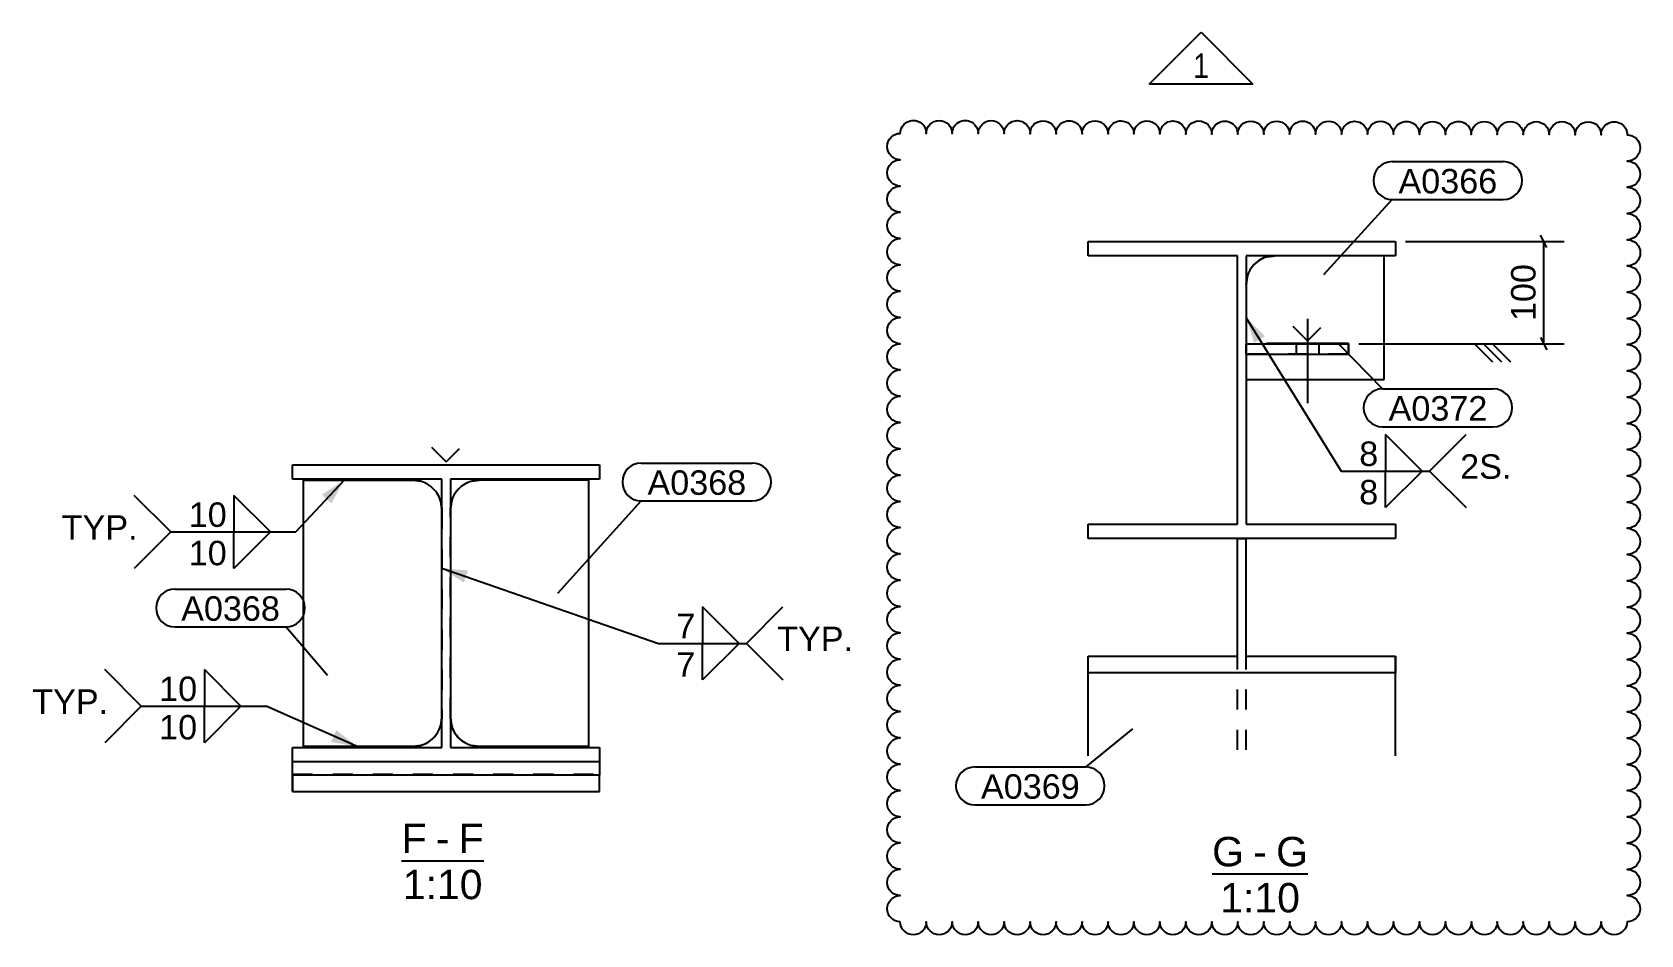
# Model space of a CAD drawing. Header units: millimetres. Extents: x -22 to 819, y -311 to 283.
# Drawn here: x 460.1 to 617.2, y -210.7 to -122.5 of the extents above; entities that cross this region are included whole.
import ezdxf

# ---------------------------------------------------------------- set-up
doc = ezdxf.new("R2010")
doc.units = ezdxf.units.MM
doc.linetypes.add('DXK_LINE_DOT2', pattern=[3.9198, 1.9599, -1.9599])
doc.styles.add('Arial', font='ARIAL.TTF', dxfattribs={"height": 0.2})
doc.styles.add('Arial Narrow', font='ARIALN.TTF', dxfattribs={"height": 0.2})

# ---------------------------------------------------------------- blocks, each defined once
blk = doc.blocks.new('Unknown-43754868-13 - 2046')
at = {"color": 6, "linetype": 'Continuous'}
blk.add_line((496.17, -203.47), (504.19, -203.47), dxfattribs=at)
at = {"color": 0, "linetype": 'Continuous'}
for points in [[(498.61, -202.72), (498.61, -199.72), (496.17, -199.72), (496.17, -202.72)], [(500.84, -202.72), (500.84, -199.72), (499.51, -199.72), (499.51, -202.72)], [(504.19, -202.72), (504.19, -199.72), (501.74, -199.72), (501.74, -202.72)], [(504.07, -207.22), (504.07, -204.22), (496.29, -204.22), (496.29, -207.22)]]:
    blk.add_wipeout(points, dxfattribs=at)
at = {"color": 6, "linetype": 'Continuous', "style": 'Arial'}
for s, height, p in [('F', 2.87, (496.17, -202.72)), ('F', 2.87, (501.74, -202.72)), ('-', 2.87, (499.51, -202.72)), ('1:10', 2.865, (496.29, -207.22))]:
    blk.add_text(s, height=height, dxfattribs=at).set_placement(p)
blk = doc.blocks.new('Unknown-43754868-16 - 16261')
at = {"color": 6, "linetype": 'Continuous'}
blk.add_line((575.35, -204.76), (584.71, -204.76), dxfattribs=at)
at = {"color": 0, "linetype": 'Continuous'}
for points in [[(578.47, -204.01), (578.47, -201.01), (575.35, -201.01), (575.35, -204.01)], [(580.7, -204.01), (580.7, -201.01), (579.37, -201.01), (579.37, -204.01)], [(584.71, -204.01), (584.71, -201.01), (581.6, -201.01), (581.6, -204.01)], [(583.92, -208.51), (583.92, -205.51), (576.14, -205.51), (576.14, -208.51)]]:
    blk.add_wipeout(points, dxfattribs=at)
at = {"color": 6, "linetype": 'Continuous', "style": 'Arial'}
for s, height, p in [('G', 2.87, (575.35, -204.01)), ('G', 2.87, (581.6, -204.01)), ('-', 2.87, (579.37, -204.01)), ('1:10', 2.865, (576.14, -208.51))]:
    blk.add_text(s, height=height, dxfattribs=at).set_placement(p)
blk = doc.blocks.new('Part-43754868-2089 - 2046')
at = {"color": 2, "linetype": 'Continuous'}
for p, q in [((485.52, -195.11), (485.52, -193.81)), ((515.52, -193.81), (515.52, -195.11)), ((515.52, -195.11), (485.52, -195.11)), ((485.52, -195.11), (485.52, -196.72)), ((515.52, -196.72), (515.52, -195.11)), ((485.52, -196.72), (515.52, -196.72))]:
    blk.add_line(p, q, dxfattribs=at)
at = {"color": 7, "linetype": 'DXK_LINE_DOT2'}
for p, q in [((515.52, -193.81), (485.52, -193.81)), ((485.52, -195.02), (515.52, -195.02)), ((485.52, -196.72), (485.52, -195.11)), ((515.52, -196.72), (515.52, -195.11))]:
    blk.add_line(p, q, dxfattribs=at)
blk = doc.blocks.new('Part-43754868-2078 - 2046')
at = {"color": 2, "linetype": 'Continuous'}
for p, q in [((500.52, -164.51), (499.12, -163.11)), ((500.52, -164.51), (501.82, -163.21)), ((485.52, -164.81), (515.52, -164.81)), ((485.52, -166.21), (485.52, -164.81)), ((515.52, -164.81), (515.52, -166.21)), ((500.09, -166.21), (485.52, -166.21)), ((500.09, -192.41), (500.09, -166.21)), ((515.52, -166.21), (500.94, -166.21)), ((500.94, -166.21), (500.94, -192.41)), ((485.52, -193.81), (485.52, -192.41)), ((485.52, -192.41), (500.09, -192.41)), ((500.94, -192.41), (515.52, -192.41)), ((515.52, -192.41), (515.52, -193.81)), ((515.52, -193.81), (485.52, -193.81))]:
    blk.add_line(p, q, dxfattribs=at)
blk = doc.blocks.new('Part-43754868-2083 - 2046')
at = {"color": 2, "linetype": 'Continuous'}
for p, q in [((503.02, -166.4), (503.74, -166.31)), ((514.44, -166.31), (503.74, -166.31)), ((514.44, -166.31), (514.44, -192.31)), ((500.94, -169.11), (501.04, -168.38)), ((501.04, -190.23), (500.94, -189.51)), ((503.74, -192.31), (503.02, -192.21)), ((514.44, -192.31), (503.74, -192.31))]:
    blk.add_line(p, q, dxfattribs=at)
at = {"color": 7, "linetype": 'DXK_LINE_DOT2'}
for p, q in [((503.74, -166.31), (503.02, -166.4)), ((501.04, -168.38), (500.94, -169.11)), ((500.94, -189.51), (500.94, -169.11)), ((500.94, -189.51), (501.04, -190.23)), ((503.02, -192.21), (503.74, -192.31))]:
    blk.add_line(p, q, dxfattribs=at)
at = {"color": 2, "linetype": 'Continuous'}
for centre, start, end in [((503.74, -169.11), 105, 165), ((503.74, -189.51), 195, 255)]:
    blk.add_arc(centre, 2.8, start, end, dxfattribs=at)
at = {"color": 7, "linetype": 'DXK_LINE_DOT2'}
for centre, start, end in [((503.74, -169.11), 105, 165), ((503.74, -189.51), 195, 255)]:
    blk.add_arc(centre, 2.8, start, end, dxfattribs=at)
blk = doc.blocks.new('Part-43754868-2088 - 2046')
at = {"color": 2, "linetype": 'Continuous'}
for p, q in [((486.59, -192.31), (486.59, -166.31)), ((486.59, -166.31), (497.29, -166.31)), ((497.29, -166.31), (498.02, -166.4)), ((500, -168.38), (500.09, -169.11)), ((500.09, -189.51), (500, -190.23)), ((497.29, -192.31), (486.59, -192.31)), ((498.02, -192.21), (497.29, -192.31))]:
    blk.add_line(p, q, dxfattribs=at)
at = {"color": 7, "linetype": 'DXK_LINE_DOT2'}
for p, q in [((498.02, -166.4), (497.29, -166.31)), ((500.09, -169.11), (500, -168.38)), ((500.09, -169.11), (500.09, -189.51)), ((500, -190.23), (500.09, -189.51)), ((497.29, -192.31), (498.02, -192.21))]:
    blk.add_line(p, q, dxfattribs=at)
at = {"color": 2, "linetype": 'Continuous'}
for centre, start, end in [((497.29, -169.11), 15, 75), ((497.29, -189.51), 285, 345)]:
    blk.add_arc(centre, 2.8, start, end, dxfattribs=at)
at = {"color": 7, "linetype": 'DXK_LINE_DOT2'}
for centre, start, end in [((497.29, -169.11), 15, 75), ((497.29, -189.51), 285, 345)]:
    blk.add_arc(centre, 2.8, start, end, dxfattribs=at)
blk = doc.blocks.new('Part-43754868-16279 - 16261')
at = {"color": 2, "linetype": 'Continuous'}
for p, q in [((584.67, -152.68), (583.27, -151.28)), ((584.67, -152.68), (585.97, -151.38)), ((578.67, -153.98), (578.67, -152.98)), ((578.67, -152.98), (588.67, -152.98)), ((578.67, -153.98), (588.67, -153.98)), ((588.67, -153.98), (588.67, -152.98))]:
    blk.add_line(p, q, dxfattribs=at)
at = {"color": 7, "linetype": 'DXK_LINE_DOT2'}
for p, q in [((578.67, -153.98), (578.67, -152.98)), ((578.67, -152.98), (588.67, -152.98)), ((588.67, -153.98), (578.67, -153.98)), ((588.67, -152.98), (588.67, -153.98))]:
    blk.add_line(p, q, dxfattribs=at)
blk = doc.blocks.new('Part-43754868-16271 - 16261')
at = {"color": 2, "linetype": 'Continuous'}
for p, q in [((577.82, -183.48), (577.82, -171.98)), ((577.82, -171.98), (578.67, -171.98)), ((578.67, -183.48), (578.67, -171.98)), ((563.25, -185.1), (563.25, -183.48)), ((563.25, -183.48), (577.82, -183.48)), ((578.67, -183.48), (593.25, -183.48)), ((593.25, -183.48), (593.25, -185.1)), ((563.25, -193.21), (563.25, -185.1)), ((593.25, -185.1), (563.25, -185.1)), ((593.25, -193.21), (593.25, -185.1))]:
    blk.add_line(p, q, dxfattribs=at)
at = {"color": 7, "linetype": 'DXK_LINE_DOT2'}
for p, q in [((563.25, -185.1), (563.25, -183.48)), ((577.82, -192.63), (577.82, -183.48)), ((578.67, -192.63), (578.67, -183.48)), ((593.25, -185.1), (593.25, -183.48))]:
    blk.add_line(p, q, dxfattribs=at)
blk = doc.blocks.new('Surfacing-43754868-16307 - 16261')
at = {"color": 30, "linetype": 'Continuous'}
for p, q in [((580.67, -152.98), (580.67, -152.93)), ((580.67, -152.93), (588.67, -152.93)), ((580.67, -152.98), (588.67, -152.98)), ((588.67, -152.98), (588.67, -152.93))]:
    blk.add_line(p, q, dxfattribs=at)
blk = doc.blocks.new('Bolt-43754868-16291 - 16261')
at = {"color": 3, "linetype": 'Continuous'}
for p, q in [((584.67, -150.53), (584.67, -158.78)), ((584.67, -150.53), (584.67, -158.78)), ((583.57, -152.98), (583.57, -153.98)), ((583.57, -152.98), (583.57, -153.98)), ((585.77, -152.98), (585.77, -153.98)), ((585.77, -152.98), (585.77, -153.98))]:
    blk.add_line(p, q, dxfattribs=at)
blk = doc.blocks.new('Part-43754868-16283 - 16261')
at = {"color": 2, "linetype": 'Continuous'}
for p, q in [((580.75, -144.48), (581.47, -144.38)), ((592.17, -156.48), (592.17, -144.38)), ((578.67, -147.18), (578.77, -146.46)), ((578.67, -156.48), (592.17, -156.48))]:
    blk.add_line(p, q, dxfattribs=at)
at = {"color": 7, "linetype": 'DXK_LINE_DOT2'}
for p, q in [((581.47, -144.38), (580.75, -144.48)), ((592.17, -144.38), (581.47, -144.38)), ((578.77, -146.46), (578.67, -147.18)), ((578.67, -147.18), (578.67, -156.48))]:
    blk.add_line(p, q, dxfattribs=at)
at = {"color": 2, "linetype": 'Continuous'}
blk.add_arc((581.47, -147.18), 2.8, 105, 165, dxfattribs=at)
at = {"color": 7, "linetype": 'DXK_LINE_DOT2'}
blk.add_arc((581.47, -147.18), 2.8, 105, 165, dxfattribs=at)
blk = doc.blocks.new('Part-43754868-16284 - 16261')
at = {"color": 2, "linetype": 'Continuous'}
for p, q in [((563.25, -144.38), (563.25, -142.98)), ((563.25, -142.98), (593.25, -142.98)), ((593.25, -142.98), (593.25, -144.38)), ((577.82, -144.38), (563.25, -144.38)), ((577.82, -170.58), (577.82, -144.38)), ((593.25, -144.38), (578.67, -144.38)), ((578.67, -144.38), (578.67, -170.58)), ((563.25, -171.98), (563.25, -170.58)), ((563.25, -170.58), (577.82, -170.58)), ((578.67, -170.58), (593.25, -170.58)), ((593.25, -170.58), (593.25, -171.98)), ((593.25, -171.98), (563.25, -171.98))]:
    blk.add_line(p, q, dxfattribs=at)
blk = doc.blocks.new('Cloud-43754868-16464')
at = {"color": 1, "linetype": 'Continuous'}
blk.add_lwpolyline([(544.89, -209.43, -1), (544.89, -206.87, -1), (544.89, -204.3, -1), (544.89, -201.73, -1), (544.89, -199.17, -1), (544.89, -196.6, -1), (544.89, -194.03, -1), (544.89, -191.47, -1), (544.89, -188.9, -1), (544.89, -186.33, -1), (544.89, -183.77, -1), (544.89, -181.2, -1), (544.89, -178.63, -1), (544.89, -176.07, -1), (544.89, -173.5, -1), (544.89, -170.93, -1), (544.89, -168.37, -1), (544.89, -165.8, -1), (544.89, -163.23, -1), (544.89, -160.67, -1), (544.89, -158.1, -1), (544.89, -155.53, -1), (544.89, -152.97, -1), (544.89, -150.4, -1), (544.89, -147.83, -1), (544.89, -145.27, -1), (544.89, -142.7, -1), (544.89, -140.13, -1), (544.89, -137.57, -1), (544.89, -135, -1), (544.89, -132.43, -1), (547.43, -132.44, -1), (549.96, -132.44, -1), (552.5, -132.45, -1), (555.03, -132.45, -1), (557.57, -132.46, -1), (560.1, -132.46, -1), (562.64, -132.47, -1), (565.18, -132.47, -1), (567.71, -132.48, -1), (570.25, -132.48, -1), (572.78, -132.49, -1), (575.32, -132.49, -1), (577.85, -132.5, -1), (580.39, -132.5, -1), (582.92, -132.5, -1), (585.46, -132.51, -1), (588, -132.51, -1), (590.53, -132.52, -1), (593.07, -132.52, -1), (595.6, -132.53, -1), (598.14, -132.53, -1), (600.67, -132.54, -1), (603.21, -132.54, -1), (605.75, -132.55, -1), (608.28, -132.55, -1), (610.82, -132.56, -1), (613.35, -132.56, -1), (615.89, -132.57, -1), (615.89, -135.13, -1), (615.89, -137.69, -1), (615.89, -140.25, -1), (615.89, -142.81, -1), (615.89, -145.38, -1), (615.89, -147.94, -1), (615.89, -150.5, -1), (615.89, -153.06, -1), (615.89, -155.63, -1), (615.89, -158.19, -1), (615.89, -160.75, -1), (615.89, -163.31, -1), (615.89, -165.88, -1), (615.89, -168.44, -1), (615.89, -171, -1), (615.89, -173.56, -1), (615.89, -176.12, -1), (615.89, -178.69, -1), (615.89, -181.25, -1), (615.89, -183.81, -1), (615.89, -186.37, -1), (615.89, -188.94, -1), (615.89, -191.5, -1), (615.89, -194.06, -1), (615.89, -196.62, -1), (615.89, -199.19, -1), (615.89, -201.75, -1), (615.89, -204.31, -1), (615.89, -206.87, -1), (615.89, -209.43, -1), (613.35, -209.43, -1), (610.82, -209.43, -1), (608.28, -209.43, -1), (605.75, -209.43, -1), (603.21, -209.43, -1), (600.68, -209.43, -1), (598.14, -209.43, -1), (595.6, -209.43, -1), (593.07, -209.43, -1), (590.53, -209.43, -1), (588, -209.43, -1), (585.46, -209.43, -1), (582.93, -209.43, -1), (580.39, -209.43, -1), (577.85, -209.43, -1), (575.32, -209.43, -1), (572.78, -209.43, -1), (570.25, -209.43, -1), (567.71, -209.43, -1), (565.18, -209.43, -1), (562.64, -209.43, -1), (560.1, -209.43, -1), (557.57, -209.43, -1), (555.03, -209.43, -1), (552.5, -209.43, -1), (549.96, -209.43, -1), (547.43, -209.43, -1), (544.89, -209.43)], format="xyb", close=True, dxfattribs=at)
blk = doc.blocks.new('StraightDimension-43754868-16398 - 16261')
at = {"color": 7, "linetype": 'Continuous'}
for p, q in [((594.25, -142.98), (609.74, -142.98)), ((608.04, -143.58), (607.44, -142.38)), ((607.74, -152.98), (607.74, -142.98)), ((607.44, -152.38), (608.04, -153.58)), ((589.67, -152.98), (609.74, -152.98)), ((600.99, -152.98), (602.74, -154.73)), ((600.99, -152.98), (604.49, -152.98)), ((601.87, -152.98), (603.62, -154.73)), ((602.74, -152.98), (604.49, -154.73))]:
    blk.add_line(p, q, dxfattribs=at)
at = {"color": 0}
blk.add_wipeout([(607.44, -144.7), (603.94, -144.7), (603.94, -151.26), (607.44, -151.26)], dxfattribs=at)
at = {"color": 7, "style": 'Arial'}
blk.add_text('100', height=2.388, rotation=90.0002, dxfattribs=at).set_placement((606.94, -150.76))
blk = doc.blocks.new('Text-43754868-16469')
at = {"color": 0, "linetype": 'Continuous'}
blk.add_wipeout([(575.04, -127.01), (575.04, -124.51), (573.51, -124.51), (573.51, -127.01)], dxfattribs=at)
at = {"color": 1, "linetype": 'Continuous'}
for p, q in [((569.21, -127.61), (574.28, -122.55)), ((574.28, -122.55), (579.34, -127.61)), ((579.34, -127.61), (569.21, -127.61))]:
    blk.add_line(p, q, dxfattribs=at)
at = {"color": 7, "linetype": 'Continuous', "style": 'Arial Narrow'}
blk.add_text('1', height=2.39, dxfattribs=at).set_placement((573.51, -127.01))
blk = doc.blocks.new('Mark-43754868-2079 - 2046')
at = {"color": 0}
blk.add_wipeout([(529.82, -167.73), (529.82, -165.23), (520.19, -165.23), (520.19, -167.73)], dxfattribs=at)
blk.add_wipeout([(529.82, -167.73), (529.82, -165.23), (520.19, -165.23), (520.19, -167.73)], dxfattribs=at)
at = {"color": 3, "linetype": 'Continuous'}
for p, q in [((519.59, -164.63), (530.42, -164.63)), ((511.42, -177.32), (519.59, -168.33)), ((519.59, -168.33), (530.42, -168.33))]:
    blk.add_line(p, q, dxfattribs=at)
for centre, start, end in [((519.59, -166.48), 90, 270), ((530.42, -166.48), 270, 90)]:
    blk.add_arc(centre, 1.85, start, end, dxfattribs=at)
at = {"color": 3, "style": 'Arial'}
blk.add_text('A0368', height=2.388, dxfattribs=at).set_placement((520.19, -167.73))
blk = doc.blocks.new('Mark-43754868-2084 - 2046')
at = {"color": 0}
blk.add_wipeout([(484.27, -180.03), (484.27, -177.53), (474.64, -177.53), (474.64, -180.03)], dxfattribs=at)
blk.add_wipeout([(484.27, -180.03), (484.27, -177.53), (474.64, -177.53), (474.64, -180.03)], dxfattribs=at)
at = {"color": 3, "linetype": 'Continuous'}
for p, q in [((474.04, -176.93), (484.87, -176.93)), ((474.04, -180.63), (484.87, -180.63)), ((488.94, -185.36), (484.87, -180.63))]:
    blk.add_line(p, q, dxfattribs=at)
for centre, start, end in [((474.04, -178.78), 90, 270), ((484.87, -178.78), 270, 90)]:
    blk.add_arc(centre, 1.85, start, end, dxfattribs=at)
at = {"color": 3, "style": 'Arial'}
blk.add_text('A0368', height=2.388, dxfattribs=at).set_placement((474.64, -180.03))
blk = doc.blocks.new('WeldMark-43754868-2094 - 2046')
at = {"linetype": 'Continuous'}
blk.add_hatch(color=3, dxfattribs=at).paths.add_polyline_path([(489.8, -190.72), (491.83, -192.31), (489.29, -191.87)])
at = {"color": 3, "linetype": 'Continuous'}
for p, q in [((470.74, -188.37), (467.17, -184.79)), ((470.74, -188.37), (467.17, -191.94)), ((491.83, -192.31), (482.95, -188.37))]:
    blk.add_line(p, q, dxfattribs=at)
at = {"color": 0}
blk.add_wipeout([(476.4, -188.07), (476.4, -185.17), (472.29, -185.17), (472.29, -188.07)], dxfattribs=at)
at = {"color": 3, "linetype": 'Continuous'}
for p, q in [((480.48, -188.37), (476.91, -184.79)), ((476.91, -184.79), (476.91, -188.37)), ((476.91, -188.37), (480.48, -188.37))]:
    blk.add_line(p, q, dxfattribs=at)
at = {"color": 3, "style": 'Arial'}
blk.add_text('10', height=2.388, dxfattribs=at).set_placement((472.49, -187.87))
at = {"color": 0, "linetype": 'Continuous'}
blk.add_wipeout([(467.49, -189.12), (467.49, -186.62), (460.09, -186.62), (460.09, -189.12)], dxfattribs=at)
at = {"color": 3, "linetype": 'Continuous', "style": 'Arial'}
blk.add_text('TYP.', height=2.388, dxfattribs=at).set_placement((460.09, -189.12))
at = {"color": 0, "linetype": 'Continuous'}
blk.add_wipeout([(476.4, -191.82), (476.4, -188.92), (472.29, -188.92), (472.29, -191.82)], dxfattribs=at)
at = {"color": 3, "linetype": 'Continuous'}
for p, q in [((470.74, -188.37), (482.95, -188.37)), ((476.91, -188.37), (480.48, -188.37)), ((480.48, -188.37), (476.91, -191.94)), ((476.91, -191.94), (476.91, -188.37))]:
    blk.add_line(p, q, dxfattribs=at)
at = {"color": 3, "linetype": 'Continuous', "style": 'Arial'}
blk.add_text('10', height=2.388, dxfattribs=at).set_placement((472.49, -191.62))
blk = doc.blocks.new('WeldMark-43754868-2099 - 2046')
at = {"linetype": 'Continuous'}
blk.add_hatch(color=3, dxfattribs=at).paths.add_polyline_path([(502.25, -176.31), (500.09, -174.9), (502.66, -175.13)])
at = {"color": 3, "linetype": 'Continuous'}
for p, q in [((500.09, -174.9), (521.26, -182.24)), ((529.86, -182.24), (533.43, -178.67)), ((529.86, -182.24), (533.43, -185.81))]:
    blk.add_line(p, q, dxfattribs=at)
at = {"color": 0}
blk.add_wipeout([(525.06, -181.94), (525.06, -179.04), (522.81, -179.04), (522.81, -181.94)], dxfattribs=at)
at = {"color": 3, "linetype": 'Continuous'}
for p, q in [((529.15, -182.24), (525.58, -178.67)), ((525.58, -178.67), (525.58, -182.24)), ((525.58, -182.24), (529.15, -182.24))]:
    blk.add_line(p, q, dxfattribs=at)
at = {"color": 3, "style": 'Arial'}
blk.add_text('7', height=2.39, dxfattribs=at).set_placement((523.01, -181.74))
at = {"color": 0, "linetype": 'Continuous'}
blk.add_wipeout([(540.27, -182.99), (540.27, -180.49), (532.86, -180.49), (532.86, -182.99)], dxfattribs=at)
at = {"color": 3, "linetype": 'Continuous', "style": 'Arial'}
blk.add_text('TYP.', height=2.388, dxfattribs=at).set_placement((532.86, -182.99))
at = {"color": 0, "linetype": 'Continuous'}
blk.add_wipeout([(525.06, -185.69), (525.06, -182.79), (522.81, -182.79), (522.81, -185.69)], dxfattribs=at)
at = {"color": 3, "linetype": 'Continuous'}
for p, q in [((521.26, -182.24), (529.86, -182.24)), ((525.58, -182.24), (529.15, -182.24)), ((529.15, -182.24), (525.58, -185.81)), ((525.58, -185.81), (525.58, -182.24))]:
    blk.add_line(p, q, dxfattribs=at)
at = {"color": 3, "linetype": 'Continuous', "style": 'Arial'}
blk.add_text('7', height=2.39, dxfattribs=at).set_placement((523.01, -185.49))
blk = doc.blocks.new('WeldMark-43754868-2111 - 2046')
at = {"linetype": 'Continuous'}
blk.add_hatch(color=3, dxfattribs=at).paths.add_polyline_path([(488.39, -167.71), (490.56, -166.31), (489.31, -168.56)])
at = {"color": 3, "linetype": 'Continuous'}
for p, q in [((490.56, -166.31), (485.83, -171.36)), ((473.63, -171.36), (470.06, -167.79)), ((473.63, -171.36), (470.06, -174.93))]:
    blk.add_line(p, q, dxfattribs=at)
at = {"color": 0}
blk.add_wipeout([(479.28, -171.06), (479.28, -168.16), (475.18, -168.16), (475.18, -171.06)], dxfattribs=at)
at = {"color": 3, "linetype": 'Continuous'}
for p, q in [((483.37, -171.36), (479.8, -167.79)), ((479.8, -167.79), (479.8, -171.36)), ((479.8, -171.36), (483.37, -171.36))]:
    blk.add_line(p, q, dxfattribs=at)
at = {"color": 3, "style": 'Arial'}
blk.add_text('10', height=2.388, dxfattribs=at).set_placement((475.38, -170.86))
at = {"color": 0, "linetype": 'Continuous'}
blk.add_wipeout([(470.38, -172.11), (470.38, -169.61), (462.97, -169.61), (462.97, -172.11)], dxfattribs=at)
at = {"color": 3, "linetype": 'Continuous', "style": 'Arial'}
blk.add_text('TYP.', height=2.388, dxfattribs=at).set_placement((462.97, -172.11))
at = {"color": 0, "linetype": 'Continuous'}
blk.add_wipeout([(479.28, -174.81), (479.28, -171.91), (475.18, -171.91), (475.18, -174.81)], dxfattribs=at)
at = {"color": 3, "linetype": 'Continuous'}
for p, q in [((473.63, -171.36), (485.83, -171.36)), ((479.8, -171.36), (483.37, -171.36)), ((483.37, -171.36), (479.8, -174.93)), ((479.8, -174.93), (479.8, -171.36))]:
    blk.add_line(p, q, dxfattribs=at)
at = {"color": 3, "linetype": 'Continuous', "style": 'Arial'}
blk.add_text('10', height=2.388, dxfattribs=at).set_placement((475.38, -174.61))
blk = doc.blocks.new('Mark-43754868-16373 - 16261')
at = {"color": 0}
blk.add_wipeout([(562.4, -197.41), (562.4, -194.91), (552.77, -194.91), (552.77, -197.41)], dxfattribs=at)
blk.add_wipeout([(562.4, -197.41), (562.4, -194.91), (552.77, -194.91), (552.77, -197.41)], dxfattribs=at)
at = {"color": 3, "linetype": 'Continuous'}
for p, q in [((567.57, -190.6), (563, -194.31)), ((552.17, -194.31), (563, -194.31)), ((552.17, -198.01), (563, -198.01))]:
    blk.add_line(p, q, dxfattribs=at)
for centre, start, end in [((552.17, -196.16), 90, 270), ((563, -196.16), 270, 90)]:
    blk.add_arc(centre, 1.85, start, end, dxfattribs=at)
at = {"color": 3, "style": 'Arial'}
blk.add_text('A0369', height=2.388, dxfattribs=at).set_placement((552.77, -197.41))
blk = doc.blocks.new('WeldMark-43754868-16353 - 16261')
at = {"linetype": 'Continuous'}
blk.add_hatch(color=3, dxfattribs=at).paths.add_polyline_path([(579.46, -152.88), (578.67, -150.43), (580.52, -152.23)])
at = {"color": 3, "linetype": 'Continuous'}
for p, q in [((578.67, -150.43), (587.97, -165.41)), ((596.58, -165.41), (600.15, -161.84)), ((596.58, -165.41), (600.15, -168.98))]:
    blk.add_line(p, q, dxfattribs=at)
at = {"color": 0}
blk.add_wipeout([(591.78, -165.11), (591.78, -162.21), (589.52, -162.21), (589.52, -165.11)], dxfattribs=at)
at = {"color": 3, "linetype": 'Continuous'}
for p, q in [((595.86, -165.41), (592.29, -161.84)), ((592.29, -161.84), (592.29, -165.41)), ((592.29, -165.41), (595.86, -165.41))]:
    blk.add_line(p, q, dxfattribs=at)
at = {"color": 3, "style": 'Arial'}
blk.add_text('8', height=2.39, dxfattribs=at).set_placement((589.72, -164.91))
at = {"color": 0, "linetype": 'Continuous'}
blk.add_wipeout([(604.58, -166.16), (604.58, -163.66), (599.58, -163.66), (599.58, -166.16)], dxfattribs=at)
at = {"color": 3, "linetype": 'Continuous', "style": 'Arial'}
blk.add_text('2S.', height=2.388, dxfattribs=at).set_placement((599.58, -166.16))
at = {"color": 0, "linetype": 'Continuous'}
blk.add_wipeout([(591.78, -168.86), (591.78, -165.96), (589.52, -165.96), (589.52, -168.86)], dxfattribs=at)
at = {"color": 3, "linetype": 'Continuous'}
for p, q in [((587.97, -165.41), (596.58, -165.41)), ((592.29, -165.41), (595.86, -165.41)), ((595.86, -165.41), (592.29, -168.98)), ((592.29, -168.98), (592.29, -165.41))]:
    blk.add_line(p, q, dxfattribs=at)
at = {"color": 3, "linetype": 'Continuous', "style": 'Arial'}
blk.add_text('8', height=2.39, dxfattribs=at).set_placement((589.72, -168.66))
blk = doc.blocks.new('Mark-43754868-16359 - 16261')
at = {"color": 0}
blk.add_wipeout([(603.19, -138.29), (603.19, -135.79), (593.55, -135.79), (593.55, -138.29)], dxfattribs=at)
blk.add_wipeout([(603.19, -138.29), (603.19, -135.79), (593.55, -135.79), (593.55, -138.29)], dxfattribs=at)
at = {"color": 3, "linetype": 'Continuous'}
for p, q in [((592.95, -135.19), (603.79, -135.19)), ((586.26, -146.22), (592.95, -138.89)), ((592.95, -138.89), (603.79, -138.89))]:
    blk.add_line(p, q, dxfattribs=at)
for centre, start, end in [((592.95, -137.04), 90, 270), ((603.79, -137.04), 270, 90)]:
    blk.add_arc(centre, 1.85, start, end, dxfattribs=at)
at = {"color": 3, "style": 'Arial'}
blk.add_text('A0366', height=2.388, dxfattribs=at).set_placement((593.55, -138.29))
blk = doc.blocks.new('Mark-43754868-16363 - 16261')
at = {"color": 0}
blk.add_wipeout([(602.22, -160.48), (602.22, -157.98), (592.59, -157.98), (592.59, -160.48)], dxfattribs=at)
blk.add_wipeout([(602.22, -160.48), (602.22, -157.98), (592.59, -157.98), (592.59, -160.48)], dxfattribs=at)
at = {"color": 3, "linetype": 'Continuous'}
for p, q in [((587.71, -152.98), (591.99, -157.38)), ((591.99, -157.38), (602.82, -157.38)), ((591.99, -161.08), (602.82, -161.08))]:
    blk.add_line(p, q, dxfattribs=at)
for centre, start, end in [((591.99, -159.23), 90, 270), ((602.82, -159.23), 270, 90)]:
    blk.add_arc(centre, 1.85, start, end, dxfattribs=at)
at = {"color": 3, "style": 'Arial'}
blk.add_text('A0372', height=2.388, dxfattribs=at).set_placement((592.59, -160.48))

msp = doc.modelspace()

# ---------------------------------------------------------------- block references
for name in ['Text-43754868-16469', 'Part-43754868-16284 - 16261', 'Part-43754868-16283 - 16261', 'Bolt-43754868-16291 - 16261', 'Part-43754868-16279 - 16261', 'Surfacing-43754868-16307 - 16261', 'Part-43754868-2078 - 2046', 'Part-43754868-2088 - 2046', 'Part-43754868-2083 - 2046', 'Part-43754868-16271 - 16261', 'Part-43754868-2089 - 2046', 'Unknown-43754868-13 - 2046', 'Unknown-43754868-16 - 16261']:
    msp.add_blockref(name, (0, 0))

# ---------------------------------------------------------------- next in the draw order: block references
for name in ['Cloud-43754868-16464', 'Mark-43754868-2079 - 2046', 'WeldMark-43754868-2111 - 2046', 'Mark-43754868-2084 - 2046']:
    msp.add_blockref(name, (0, 0))

# ---------------------------------------------------------------- next in the draw order: block references
for name in ['StraightDimension-43754868-16398 - 16261', 'WeldMark-43754868-2099 - 2046', 'WeldMark-43754868-2094 - 2046', 'Mark-43754868-16373 - 16261']:
    msp.add_blockref(name, (0, 0))

# ---------------------------------------------------------------- next in the draw order: block references
for name in ['Mark-43754868-16359 - 16261', 'WeldMark-43754868-16353 - 16261']:
    msp.add_blockref(name, (0, 0))

# ---------------------------------------------------------------- next in the draw order: block references
msp.add_blockref('Mark-43754868-16363 - 16261', (0, 0))

doc.saveas('drawing.dxf')
